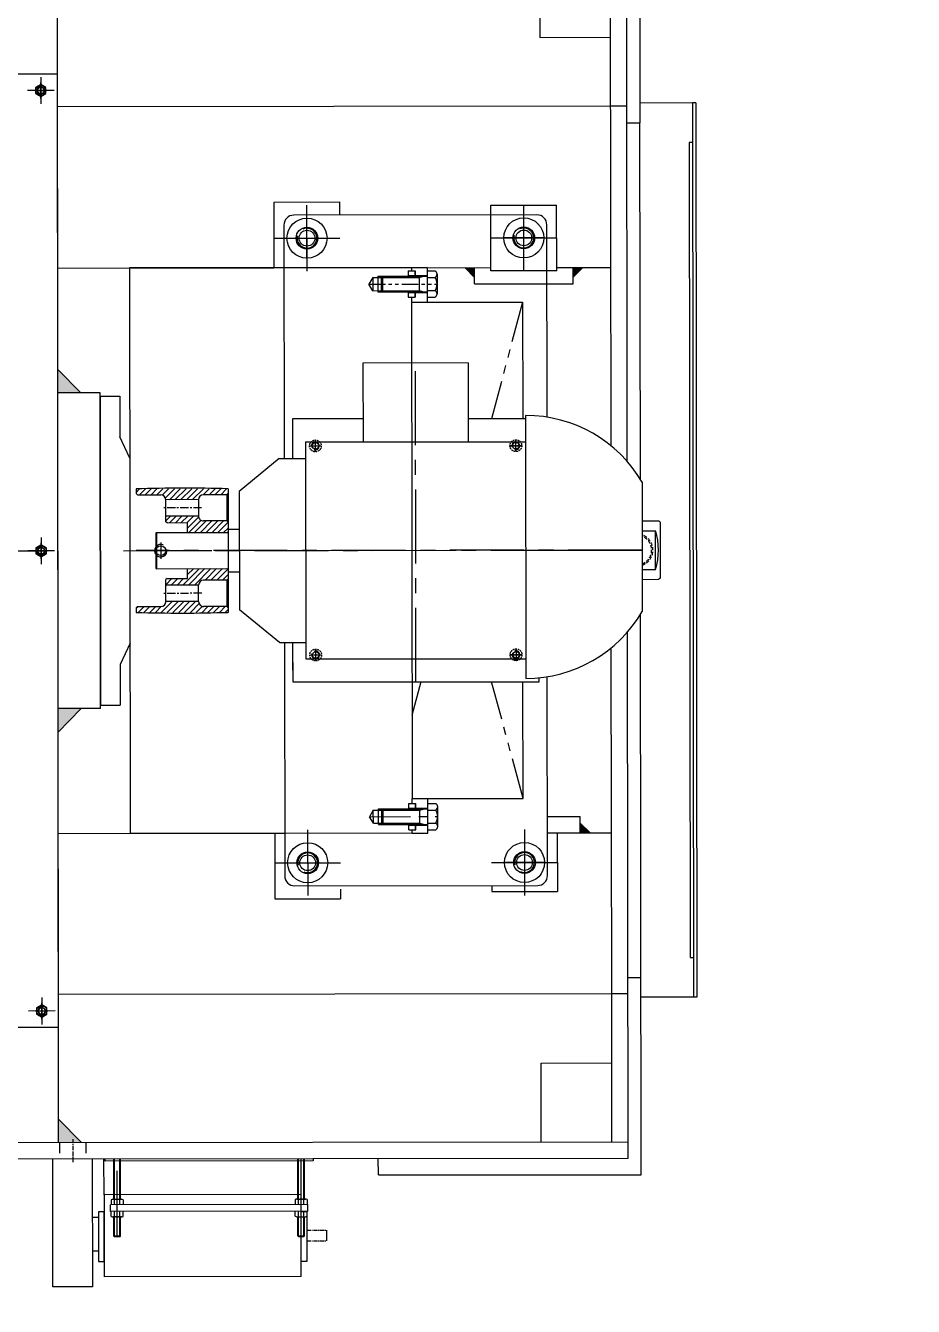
# Model space of a CAD drawing. Header units: feet. Extents: x -99009 to 3252343, y -11094690 to 9035152.
# Drawn here: x 2521613 to 2522964, y -1985127 to -1983179 of the extents above; entities that cross this region are included whole.
import ezdxf

# ---------------------------------------------------------------- set-up
doc = ezdxf.new("R2010")
doc.units = ezdxf.units.FT
for name, pattern in [('CENTER', [2, 1.25, -0.25, 0.25, -0.25]), ('CENTER2', [1.125, 0.75, -0.125, 0.125, -0.125]), ('CENTERX2', [20.32, 12.7, -2.54, 2.54, -2.54]), ('DASHED', [0.75, 0.5, -0.25]), ('DASHED2', [0.375, 0.25, -0.125]), ('HIDDEN', [0.375, 0.25, -0.125]), ('PHANTOM', [2.5, 1.25, -0.25, 0.25, -0.25, 0.25, -0.25])]:
    doc.linetypes.add(name, pattern=pattern)
for name, color, linetype in [('1', 1, 'Continuous'), ('K-LINE', 7, 'Continuous'), ('栗本図面枠', 7, 'Continuous')]:
    doc.layers.add(name, color=color, linetype=linetype)

# ---------------------------------------------------------------- blocks, each defined once
blk = doc.blocks.new('K245828439cdb9')
at = {"layer": '栗本図面枠'}
h = blk.add_hatch(color=1, dxfattribs=at)
h.dxf.hatch_style = 1
h.paths.add_polyline_path([(430, 1405), (415, 1390), (430, 1390)])
h = blk.add_hatch(color=1, dxfattribs=at)
h.dxf.hatch_style = 1
h.paths.add_polyline_path([(-430, 1395), (-415, 1380), (-430, 1380)])
h = blk.add_hatch(color=1, dxfattribs=at)
h.dxf.hatch_style = 1
h.paths.add_polyline_path([(-430, 1215), (-415, 1230), (-430, 1230)])
for points in [[(-276.2, 595), (-240, 630.5), (-240, 595)], [(276.2, 595), (240, 630.5), (240, 595)], [(863.8, 595), (900, 630.5), (900, 595)]]:
    blk.add_hatch(color=1, dxfattribs=at).paths.add_polyline_path(points)
at = {"layer": '栗本図面枠', "color": 1}
for p, q in [((-680, 1567), (680, 1567)), ((-680, 1567), (-680, 1562)), ((-680, 1562), (680, 1562)), ((-680, 1562), (-680, 1482)), ((-620, 1562), (-620, 1557)), ((620, 1557), (620, 1562)), ((680, 1567), (680, 1562)), ((680, 1562), (680, 1482)), ((-620, 1557), (620, 1557)), ((-42.5, 1512), (-44.5, 1510)), ((-44.5, 1484.5), (-44.5, 1510)), ((-42.5, 1512), (42.5, 1512)), ((-29.5, 1484.5), (-29.5, 1505)), ((29.5, 1505), (-29.5, 1505)), ((29.5, 1484.5), (29.5, 1505)), ((42.5, 1512), (44.5, 1510)), ((44.5, 1484.5), (44.5, 1510)), ((-950, 1482), (-650, 1482)), ((-650, 1462), (-650, 1482)), ((-107.6, 1482), (-650, 1482)), ((-103.4, 1484.5), (93.4, 1484.5)), ((950, 1482), (97.6, 1482)), ((650, 1462), (650, 1482)), ((950, 1082), (950, 1482)), ((-134.7, 1462), (-925, 1462)), ((-675, 1462), (-675, 1437)), ((925, 1462), (124.8, 1462)), ((675, 1462), (675, 1437)), ((900, -1083), (900, 1462)), ((925, -1083), (925, 1462)), ((-900, 1437), (-158.9, 1437)), ((-780, 1330), (-780, 1437)), ((-675, 1437), (-675, 595)), ((-430, 1355), (-430, 1437)), ((148.9, 1437), (675, 1437)), ((430, 1340), (430, 1437)), ((675, 1437), (900, 1437)), ((675, 1437), (675, 595)), ((780, 1330), (780, 1437)), ((430, 1405), (415, 1390)), ((-430, 1395), (-415, 1380)), ((430, 1390), (405, 1390)), ((405, 1340), (405, 1390)), ((-405, 1380), (-430, 1380)), ((-405, 1230), (-405, 1380)), ((-425, 1355), (-525, 1355)), ((-525, 1255), (-525, 1355)), ((-425, 1355), (-425, 1255)), ((430, 1355), (519, 1355)), ((519, 1255), (519, 1355)), ((-900, 1330), (-780, 1330)), ((-510, 1325), (-510, 955)), ((-202.4, 1340), (-495, 1340)), ((-475, 1335), (-475, 1275.4)), ((0, 1340), (0, 1340)), ((495, 1340), (192.4, 1340)), ((200, 1327.5), (194, 1327.5)), ((200, 952.5), (200, 1327.5)), ((200, 952.5), (200, 1327.5)), ((475, 1335), (475, 1275.4)), ((510, 955), (510, 1325)), ((900, 1330), (780, 1330)), ((-205, 1307.5), (195, 1307.5)), ((-200, 1307.5), (-200, 1220)), ((-165, 972.5), (-165, 1307.5)), ((165, 972.5), (165, 1307.5)), ((-444, 1305), (-510, 1305)), ((-377.5, 1134), (-377.5, 1303)), ((-377.5, 1303), (-200, 1303)), ((-150.8, 1292.5), (-167.2, 1292.5)), ((-159, 1284.4), (-159, 1301.1)), ((0, 1303), (0, 1303)), ((150.8, 1292.5), (167.2, 1292.5)), ((159, 1284.4), (159, 1301.1)), ((377.5, 1303), (200, 1303)), ((377.5, 1134), (377.5, 1303)), ((444, 1305), (510, 1305)), ((-425, 1255), (-525, 1255)), ((-430, 595), (-430, 1255)), ((510, 1255), (519, 1255)), ((-405, 1230), (-430, 1230)), ((-430, 1215), (-415, 1230)), ((-285, 1220), (-285, 1060)), ((-285, 1220), (-165, 1220)), ((-425, 1158), (-425, 1170)), ((-420, 1173), (-390, 1173)), ((-415, 1158), (-415, 1170)), ((-395, 1158), (-395, 1170)), ((-385, 1158), (-385, 1170)), ((385, 1158), (385, 1170)), ((420, 1173), (390, 1173)), ((395, 1158), (395, 1170)), ((415, 1158), (415, 1170)), ((425, 1158), (425, 1170)), ((-430, 1134), (-430, 1158)), ((-430, 1158), (-377.5, 1158)), ((-430, 1158), (-430, 705)), ((-418, 1129), (-418, 1158)), ((-417, 1083), (-417, 1158)), ((-415, 1145.8), (-417, 1152.8)), ((-395, 1145.8), (-393, 1152.8)), ((-393, 1083), (-393, 1158)), ((-392, 1129), (-392, 1158)), ((430, 1158), (377.5, 1158)), ((392, 1129), (392, 1158)), ((393, 1083), (393, 1158)), ((395, 1145.8), (393, 1152.8)), ((415, 1145.8), (417, 1152.8)), ((417, 1083), (417, 1158)), ((418, 1129), (418, 1158)), ((430, 1134), (430, 1158)), ((430, 1158), (430, 705)), ((-430, 1134), (-425, 1134)), ((-425, 1129), (-425, 1139.5)), ((-425, 1139.5), (-418, 1139.5)), ((-425, 1139), (-418, 1139)), ((-417, 1145.8), (-393, 1145.8)), ((-415, 1075), (-415, 1145.8)), ((-395, 1075), (-395, 1145.8)), ((-392, 1139.5), (-385, 1139.5)), ((-392, 1139), (-385, 1139)), ((-385, 1129), (-385, 1139.5)), ((-385, 1134), (377.5, 1134)), ((385, 1134), (377.5, 1134)), ((385, 1129), (385, 1139.5)), ((392, 1139.5), (385, 1139.5)), ((392, 1139), (385, 1139)), ((417, 1145.8), (393, 1145.8)), ((395, 1075), (395, 1145.8)), ((415, 1075), (415, 1145.8)), ((425, 1139.5), (418, 1139.5)), ((425, 1139), (418, 1139)), ((425, 1129), (425, 1139.5)), ((430, 1134), (425, 1134)), ((-425, 1129), (-417, 1129)), ((-393, 1129), (-385, 1129)), ((393, 1129), (385, 1129)), ((425, 1129), (417, 1129)), ((-417, 1090), (-415, 1088)), ((-417, 1090), (-393, 1090)), ((-417, 1083), (-393, 1083)), ((-415, 1088), (-395, 1088)), ((-415, 1075), (-395, 1075)), ((-415, 1075), (-405, 1069.2)), ((-395, 1075), (-405, 1069.2)), ((-395, 1088), (-393, 1090)), ((395, 1088), (393, 1090)), ((417, 1090), (393, 1090)), ((417, 1083), (393, 1083)), ((415, 1088), (395, 1088)), ((415, 1075), (395, 1075)), ((395, 1075), (405, 1069.2)), ((415, 1075), (405, 1069.2)), ((417, 1090), (415, 1088)), ((950, 1082), (925, 1082)), ((-285, 1060), (-165, 1060)), ((-200, 1060), (-200, 952.5)), ((-510, 1025), (-530, 1025)), ((-530, 925), (-530, 1025)), ((515, 1025), (530, 1025)), ((530, 925), (530, 1025)), ((-475, 945), (-475, 1004.6)), ((-159, 979.4), (-159, 996.1)), ((159, 979.4), (159, 996.1)), ((475, 945), (475, 1004.6)), ((1034, 1003), (1050, 1003)), ((-444, 975), (-510, 975)), ((-150.8, 987.5), (-167.2, 987.5)), ((150.8, 987.5), (167.2, 987.5)), ((444, 975), (510, 975)), ((925, 982.6), (928.6, 982.6)), ((925, 666.3), (925, 982.6)), ((928.6, 982.6), (928.6, 666.3)), ((995, 974.5), (995, 674.5)), ((1005, 974.5), (995, 974.5)), ((1005, 974.5), (1005, 674.5)), ((-165, 972.5), (165, 972.5)), ((-140, 932.5), (-140, 972.5)), ((140, 932.5), (140, 972.5)), ((986.6, 969.5), (925, 969.5)), ((986.6, 968.5), (925, 968.5)), ((979.5, 964.5), (925, 964.5)), ((986.6, 960.5), (925, 960.5)), ((986.6, 959.5), (925, 959.5)), ((979.5, 964.5), (979.5, 664.5)), ((1104.5, 964.5), (979.5, 964.5)), ((995, 968.5), (987.2, 968.5)), ((995, 960.5), (987.2, 960.5)), ((1012.8, 968.5), (1005, 968.5)), ((1012.8, 960.5), (1005, 960.5)), ((1005.4, 964.5), (1005.4, 973)), ((1005.4, 973), (1081.3, 973)), ((1042.4, 969.5), (1013.4, 969.5)), ((1043.4, 968.5), (1013.4, 968.5)), ((1043.4, 960.5), (1013.4, 960.5)), ((1042.4, 959.5), (1013.4, 959.5)), ((1042.4, 969.5), (1043.4, 968.5)), ((1043.4, 960.5), (1042.4, 959.5)), ((1081.3, 973), (1081.3, 964.5)), ((1104.5, 964.5), (1104.5, 664.5)), ((-495, 940), (-140, 940)), ((-200, 952.5), (-140, 952.5)), ((0, 940), (0, 940)), ((140, 952.5), (200, 952.5)), ((140, 940), (495, 940)), ((165, 952.5), (200, 952.5)), ((430, 595), (430, 940)), ((-430, 925), (-530, 925)), ((-140, 932.5), (-90, 871.5)), ((140, 932.5), (90, 871.5)), ((430, 925), (530, 925)), ((-90, 871.5), (90, 871.5)), ((-32.5, 854.5), (-32.5, 871.5)), ((32.5, 854.5), (32.5, 871.5)), ((-94, 854.5), (-28.6, 854.5)), ((-87, 854.5), (-85, 852.5)), ((-85, 852.5), (-45, 852.5)), ((-85, 852.5), (-85, 817)), ((-43, 854.5), (-45, 852.5)), ((-45, 852.5), (-45, 817)), ((-32.5, 854.5), (32.5, 854.5)), ((-27.5, 852.5), (-28.6, 854.5)), ((-27.5, 745.5), (-27.5, 854.5)), ((-27.5, 792.5), (-27.5, 852.5)), ((27.5, 745.5), (27.5, 854.5)), ((27.5, 852.5), (28.7, 854.5)), ((27.5, 792.5), (27.5, 852.5)), ((28.7, 854.5), (94, 854.5)), ((43, 854.5), (45, 852.5)), ((45, 852.5), (45, 817)), ((45, 852.5), (85, 852.5)), ((87, 854.5), (85, 852.5)), ((85, 852.5), (85, 817)), ((-77.5, 809.5), (-52.5, 809.5)), ((-77.5, 809.5), (-77.5, 759.5)), ((-52.5, 809.5), (-52.5, 759.5)), ((77.5, 809.5), (52.5, 809.5)), ((52.5, 809.5), (52.5, 759.5)), ((77.5, 809.5), (77.5, 759.5)), ((-42.5, 761.5), (-42.5, 792.5)), ((-27.5, 792.5), (-42.5, 792.5)), ((42.5, 792.5), (27.5, 792.5)), ((42.5, 761.5), (42.5, 792.5)), ((-42.5, 761.5), (-43.6, 759.5)), ((42.5, 761.5), (43.7, 759.5)), ((-85, 716.5), (-85, 752)), ((-43.6, 759.5), (-77.5, 759.5)), ((-27.5, 745.5), (-26.5, 744.5)), ((-27.5, 745.5), (27.5, 745.5)), ((-26.5, 744.5), (26.5, 744.5)), ((-12.2, 752), (12.3, 752)), ((26.5, 744.5), (27.5, 745.5)), ((77.5, 759.5), (43.7, 759.5)), ((85, 716.5), (85, 752)), ((-430, 705), (430, 705)), ((-140.7, 705), (-172.9, 690)), ((-94, 714.5), (-87, 714.5)), ((-87, 714.5), (-85, 716.5)), ((87, 714.5), (85, 716.5)), ((87, 714.5), (94, 714.5)), ((140.7, 705), (172.9, 690)), ((-235, 660), (-235, 690)), ((-235, 690), (-172.9, 690)), ((-235, 667.5), (-235, 682.5)), ((172.9, 690), (235, 690)), ((235, 660), (235, 690)), ((986.6, 689.5), (925, 689.5)), ((986.6, 688.5), (925, 688.5)), ((995, 688.5), (987.2, 688.5)), ((1012.8, 688.5), (1005, 688.5)), ((1042.4, 689.5), (1013.4, 689.5)), ((1043.4, 688.5), (1013.4, 688.5)), ((1043.4, 688.5), (1042.4, 689.5)), ((986.6, 680.5), (925, 680.5)), ((986.6, 679.5), (925, 679.5)), ((928.6, 666.3), (925, 666.3)), ((979.5, 664.5), (925, 664.5)), ((979.5, 664.5), (1104.5, 664.5)), ((995, 680.5), (987.2, 680.5)), ((1005, 674.5), (995, 674.5)), ((1012.8, 680.5), (1005, 680.5)), ((1005.4, 664.5), (1005.4, 655.9)), ((1081.3, 664.5), (1005.4, 664.5)), ((1043.4, 680.5), (1013.4, 680.5)), ((1042.4, 679.5), (1013.4, 679.5)), ((1042.4, 679.5), (1043.4, 680.5)), ((1081.3, 655.9), (1081.3, 664.5)), ((240, 660), (-240, 660)), ((-240, 660), (-240, 595)), ((-235, 660), (235, 660)), ((198, 660), (185, 660)), ((240, 660), (240, 595)), ((925, 646.6), (1119.6, 646.6)), ((1005.4, 655.9), (1081.3, 655.9)), ((1014.3, 655.9), (1014.3, 646.5)), ((1065.4, 655.9), (1065.4, 646.5)), ((1119.6, 646.6), (1119.6, 586.4)), ((-276.2, 595), (-240, 630.5)), ((276.2, 595), (240, 630.5)), ((863.8, 595), (900, 630.5)), ((-900, 595), (900, 595)), ((-725, 595), (-725, 0)), ((-725, 595), (725, 595)), ((725, 595), (725, 0)), ((1119.6, 586.4), (925, 586.4)), ((-687.8, 570), (-712.2, 570)), ((-704.6, 578), (-709.2, 570)), ((-709.2, 570), (-704.6, 562)), ((-708.4, 570), (-691.6, 570)), ((-695.4, 578), (-704.6, 578)), ((-700, 582.2), (-700, 557.8)), ((-700, 561.6), (-700, 578.4)), ((-690.8, 570), (-695.4, 578)), ((-695.4, 562), (-690.8, 570)), ((12.2, 570), (-12.2, 570)), ((-4.6, 578), (-9.2, 570)), ((-9.2, 570), (-4.6, 562)), ((-8.4, 570), (8.4, 570)), ((4.6, 578), (-4.6, 578)), ((0, 582.2), (0, 557.8)), ((0, 561.6), (0, 578.4)), ((9.2, 570), (4.6, 578)), ((4.6, 562), (9.2, 570)), ((712.2, 570), (687.8, 570)), ((695.4, 578), (690.8, 570)), ((690.8, 570), (695.4, 562)), ((691.6, 570), (708.4, 570)), ((704.6, 578), (695.4, 578)), ((700, 582.2), (700, 557.8)), ((700, 561.6), (700, 578.4)), ((709.2, 570), (704.6, 578)), ((704.6, 562), (709.2, 570)), ((-704.6, 562), (-695.4, 562)), ((-4.6, 562), (4.6, 562)), ((695.4, 562), (704.6, 562))]:
    blk.add_line(p, q, dxfattribs=at)
at = {"layer": '栗本図面枠', "color": 1, "linetype": 'CENTER', "ltscale": 90}
for p, q in [((0, 1484.5), (0, 714.5)), ((0, 714.5), (0, 1484.5)), ((200, 1140), (-285, 1140))]:
    blk.add_line(p, q, dxfattribs=at)
at = {"layer": '栗本図面枠', "color": 1, "linetype": 'CENTERX2', "ltscale": 50}
for p, q in [((0, 1303), (0, 1482)), ((-475, 1255), (-475, 1355)), ((475, 1255), (475, 1355)), ((-425, 1305), (-525, 1305)), ((425, 1305), (525, 1305)), ((0, -1083), (0, 1201.5)), ((-475, 925), (-475, 1025)), ((475, 925), (475, 1025)), ((-425, 975), (-525, 975)), ((425, 975), (525, 975))]:
    blk.add_line(p, q, dxfattribs=at)
at = {"layer": '栗本図面枠', "color": 1, "linetype": 'PHANTOM', "ltscale": 50}
for p, q in [((-377.5, 1303), (-200, 1255.3)), ((377.5, 1303), (200, 1255.3)), ((405, 1069.2), (405, 1173)), ((200, 1147.7), (251, 1134))]:
    blk.add_line(p, q, dxfattribs=at)
at = {"layer": '栗本図面枠', "color": 1, "linetype": 'CENTER2', "ltscale": 10}
for p, q in [((-150, 1292.5), (-168, 1292.5)), ((-159, 1301.5), (-159, 1283.5)), ((150, 1292.5), (168, 1292.5)), ((159, 1301.5), (159, 1283.5)), ((-159, 978.5), (-159, 996.5)), ((159, 978.5), (159, 996.5)), ((-150, 987.5), (-168, 987.5)), ((150, 987.5), (168, 987.5))]:
    blk.add_line(p, q, dxfattribs=at)
at = {"layer": '栗本図面枠', "color": 1, "linetype": 'PHANTOM', "ltscale": 20}
blk.add_line((-405, 1069.2), (-405, 1173), dxfattribs=at)
at = {"layer": '栗本図面枠', "color": 1, "linetype": 'CENTER', "ltscale": 5}
for p, q in [((1034, 973), (1034, 1003)), ((1050, 973), (1050, 1003)), ((895, 617), (930, 617))]:
    blk.add_line(p, q, dxfattribs=at)
at = {"layer": '栗本図面枠', "color": 1, "linetype": 'CENTER', "ltscale": 80}
for p, q in [((1043.4, 964.5), (925, 964.5)), ((1043.4, 684.5), (925, 684.5))]:
    blk.add_line(p, q, dxfattribs=at)
at = {"layer": '栗本図面枠', "color": 1, "ltscale": 5}
for p, q in [((986.6, 957.7), (986.6, 971.2)), ((987.3, 973.5), (995, 973.5)), ((987.3, 955.5), (995, 955.5)), ((1012.7, 973.5), (1005, 973.5)), ((1012.7, 955.5), (1005, 955.5)), ((1013.4, 957.7), (1013.4, 971.2)), ((1042.4, 959.5), (1042.4, 969.5)), ((1043.4, 960.5), (1043.4, 968.5)), ((986.6, 691.2), (986.6, 677.7)), ((987.3, 693.5), (995, 693.5)), ((1012.7, 693.5), (1005, 693.5)), ((1013.4, 691.2), (1013.4, 677.7)), ((1042.4, 689.5), (1042.4, 679.5)), ((1043.4, 688.5), (1043.4, 680.5)), ((987.3, 675.5), (995, 675.5)), ((1012.7, 675.5), (1005, 675.5))]:
    blk.add_line(p, q, dxfattribs=at)
at = {"layer": '栗本図面枠', "color": 1, "linetype": 'Continuous'}
for p, q in [((-85, 843.3), (-94, 852.3)), ((-85, 834.5), (-94, 843.5)), ((-85, 852.2), (-87.3, 854.5)), ((-27.5, 830), (-45, 847.5)), ((-27.5, 821.2), (-45, 838.7)), ((-27.5, 838.9), (-43, 854.4)), ((-27.5, 847.7), (-34.3, 854.5)), ((45, 828.3), (27.5, 845.8)), ((45, 837.1), (28.3, 853.8)), ((45, 845.9), (36.4, 854.5)), ((94, 841.1), (85, 850.1)), ((94, 832.3), (85, 841.3)), ((94, 850), (89.5, 854.5)), ((-85, 825.7), (-94, 834.7)), ((-84.9, 816.8), (-94, 825.8)), ((-27.5, 812.4), (-45, 829.9)), ((-27.5, 803.5), (-45, 821)), ((45, 819.4), (27.5, 836.9)), ((52.5, 803.1), (27.5, 828.1)), ((52.5, 794.2), (27.5, 819.2)), ((94, 823.4), (85, 832.4)), ((94, 814.6), (85, 823.6)), ((-77.5, 800.5), (-94, 817)), ((-77.5, 791.7), (-94, 808.2)), ((-77.5, 782.8), (-94, 799.3)), ((-77.5, 809.3), (-77.7, 809.6)), ((-42.5, 792), (-52.5, 802)), ((-34.1, 792.5), (-51.4, 809.8)), ((-27.5, 794.7), (-46, 813.2)), ((52.5, 785.4), (27.5, 810.4)), ((36.6, 792.5), (27.5, 801.6)), ((94, 788.1), (77.5, 804.6)), ((94, 796.9), (80.6, 810.3)), ((94, 805.8), (84.5, 815.2)), ((-77.5, 774), (-94, 790.5)), ((-77.5, 765.1), (-94, 781.6)), ((-42.5, 783.2), (-52.5, 793.2)), ((-42.5, 774.3), (-52.5, 784.3)), ((27.7, 792.5), (27.5, 792.7)), ((52.5, 776.6), (42.5, 786.6)), ((94, 779.3), (77.5, 795.8)), ((94, 770.4), (77.5, 786.9)), ((-80, 758.8), (-94, 772.8)), ((-84.4, 754.3), (-94, 764)), ((-42.5, 765.5), (-52.5, 775.5)), ((-45.3, 759.5), (-52.5, 766.7)), ((52.5, 767.7), (42.5, 777.7)), ((51.9, 759.5), (42.5, 768.9)), ((94, 761.6), (77.5, 778.1)), ((94, 752.7), (77.5, 769.2)), ((78.7, 759.2), (77.5, 760.4)), ((-85, 746.1), (-94, 755.1)), ((-85, 737.3), (-94, 746.3)), ((94, 743.9), (84.7, 753.2)), ((94, 735.1), (85, 744.1)), ((-85, 728.4), (-94, 737.4)), ((-85, 719.6), (-94, 728.6)), ((94, 726.2), (85, 735.2)), ((94, 717.4), (85, 726.4)), ((-88.7, 714.5), (-94, 719.8)), ((88.1, 714.5), (85, 717.5))]:
    blk.add_line(p, q, dxfattribs=at)
at = {"layer": '栗本図面枠', "color": 1, "linetype": 'CENTER', "ltscale": 20}
blk.add_line((0, 714.5), (0, 854.5), dxfattribs=at)
at = {"layer": '栗本図面枠', "color": 1, "linetype": 'CENTER', "ltscale": 10}
for p, q in [((-65, 814.2), (-65, 754.2)), ((65, 814.2), (65, 754.2))]:
    blk.add_line(p, q, dxfattribs=at)
at = {"layer": '栗本図面枠', "color": 1, "linetype": 'HIDDEN', "ltscale": 65}
for p, q in [((900, 637), (925, 637)), ((900, 597), (925, 597))]:
    blk.add_line(p, q, dxfattribs=at)
at = {"layer": '栗本図面枠', "color": 1, "ltscale": 25}
for p, q in [((-700, 590.3), (-700, 549.7)), ((0, 590.3), (0, 549.7)), ((700, 590.3), (700, 549.7)), ((-720.3, 570), (-679.7, 570)), ((-20.3, 570), (20.3, 570)), ((679.7, 570), (720.3, 570))]:
    blk.add_line(p, q, dxfattribs=at)
at = {"layer": '栗本図面枠', "color": 1}
for centre, radius in [((-475, 1305), 30.5), ((475, 1305), 30.5), ((-475, 1305), 16.5), ((-475, 1305), 12), ((475, 1305), 16.5), ((475, 1305), 12), ((-159, 1292.5), 5), ((159, 1292.5), 5), ((-475, 975), 30.5), ((475, 975), 30.5), ((-475, 975), 16.5), ((-475, 975), 12), ((-159, 987.5), 5), ((159, 987.5), 5), ((475, 975), 16.5), ((475, 975), 12), ((0, 752), 7.5), ((-700, 570), 8), ((-700, 570), 5.5), ((-700, 570), 5), ((0, 570), 8), ((0, 570), 5.5), ((0, 570), 5), ((700, 570), 8), ((700, 570), 5.5), ((700, 570), 5)]:
    blk.add_circle(centre, radius, dxfattribs=at)
at = {"layer": '栗本図面枠', "color": 1, "linetype": 'DASHED2', "ltscale": 10}
for centre in [(-159, 1292.5), (159, 1292.5), (-159, 987.5), (159, 987.5)]:
    blk.add_circle(centre, 9, dxfattribs=at)
at = {"layer": '栗本図面枠', "color": 1}
for centre, radius, start, end in [((0, 1404.8), 104.5, 73.5983, 106.4017), ((0, 1307.5), 205, 120.2978, 180), ((-10, 1307.5), 205, 0, 59.7022), ((-495, 1325), 15, 90, 180), ((495, 1325), 15, 0, 90), ((-475, 1305), 15, 255.7453, 203.9154), ((475, 1305), 15, 336.0846, 284.2547), ((-159, 1292.5), 6, 343.1691, 291.45), ((159, 1292.5), 6, 248.55, 196.8309), ((-420, 1167.3), 5.67, 28.0725, 151.9275), ((-405, 1154.8), 18.2, 56.6015, 123.3985), ((-390, 1167.3), 5.67, 28.0725, 151.9275), ((390, 1167.3), 5.67, 28.0725, 151.9275), ((405, 1154.8), 18.2, 56.6015, 123.3985), ((420, 1167.3), 5.67, 28.0725, 151.9275), ((-159, 987.5), 6, 343.1691, 291.45), ((159, 987.5), 6, 248.55, 196.8309), ((-475, 975), 15, 255.7453, 203.9154), ((475, 975), 15, 336.0846, 284.2547), ((-495, 955), 15, 180, 270), ((495, 955), 15, 270, 0), ((2355.5, 784.5), 2450.5, 178.3631, 181.6369), ((-2355.5, 784.5), 2450.5, 358.3631, 1.6369), ((-77.5, 817), 7.5, 180, 270), ((-52.5, 817), 7.5, 270, 0), ((52.5, 817), 7.5, 180, 270), ((77.5, 817), 7.5, 270, 0), ((0, 752), 9.5, 158.7349, 101.8124), ((-77.5, 752), 7.5, 90, 180), ((77.5, 752), 7.5, 0, 90), ((-700, 570), 6, 161.145, 113.5396), ((0, 570), 6, 161.145, 113.5396), ((700, 570), 6, 161.145, 113.5396)]:
    blk.add_arc(centre, radius, start, end, dxfattribs=at)
at = {"layer": '栗本図面枠', "color": 1, "linetype": 'DASHED', "ltscale": 10}
for radius, start, end in [(24.5, 19.0583, 160.9417), (22.5, 20.8275, 159.1725), (22.5, 270, 270.044), (24.5, 270, 270.0404)]:
    blk.add_arc((0, 1476.5), radius, start, end, dxfattribs=at)
at = {"layer": '栗本図面枠', "color": 1, "ltscale": 5}
for centre, radius, start, end in [((991.7, 970.9), 5.14, 149.5063, 207.7179), ((1000.6, 964.5), 14.1, 163.4744, 196.5256), ((991.7, 958.1), 5.14, 152.2821, 210.4937), ((1008.3, 970.9), 5.14, 332.2821, 30.4937), ((1008.3, 958.1), 5.14, 329.5063, 27.7179), ((999.4, 964.5), 14.1, 343.4744, 16.5256), ((991.7, 690.9), 5.14, 149.5063, 207.7179), ((1000.6, 684.5), 14.1, 163.4744, 196.5256), ((1008.3, 690.9), 5.14, 332.2821, 30.4937), ((999.4, 684.5), 14.1, 343.4744, 16.5256), ((991.7, 678.1), 5.14, 152.2821, 210.4937), ((1008.3, 678.1), 5.14, 329.5063, 27.7179)]:
    blk.add_arc(centre, radius, start, end, dxfattribs=at)

msp = doc.modelspace()

# ---------------------------------------------------------------- linework, layer by layer
at = {"layer": '1'}
msp.add_arc((2520410.24778, -1978395.99612), 100000, 84.1346387202, 194.3871675539, dxfattribs=at)

# ---------------------------------------------------------------- block references
at = {"layer": 'K-LINE', "color": 2, "linetype": 'Continuous', "lineweight": 15, "rotation": 270.0650517140735}
msp.add_blockref('K245828439cdb9', (2521066.58611, -1983978.25475), dxfattribs=at)

doc.saveas('drawing.dxf')
